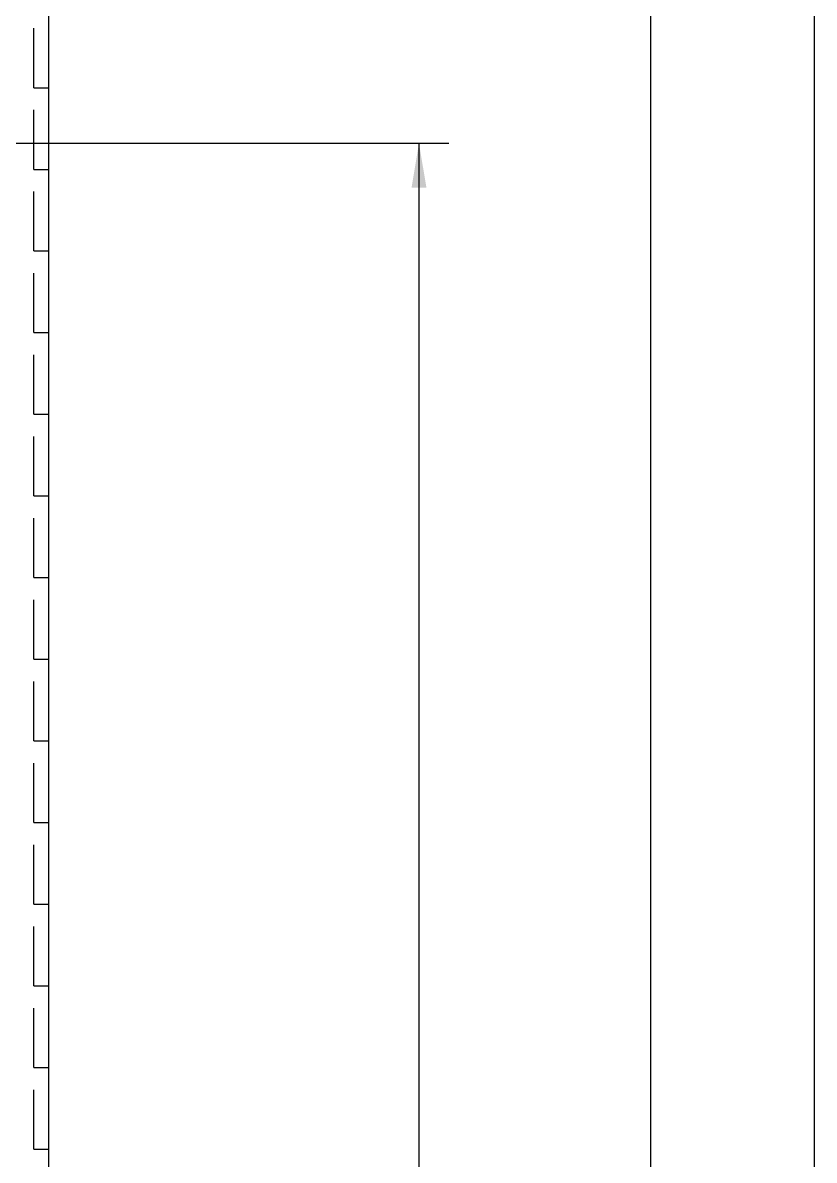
# Model space of a CAD drawing. Header units: millimetres. Extents: x 5066 to 5486, y -1867 to -1273.
# Drawn here: x 5433.1 to 5486.4, y -1625.2 to -1548.5 of the extents above; entities that cross this region are included whole.
import ezdxf

# ---------------------------------------------------------------- set-up
doc = ezdxf.new("R2010")
doc.units = ezdxf.units.MM
doc.header["$LTSCALE"] = 7
doc.header["$MEASUREMENT"] = 0
doc.layers.get('0').update_dxf_attribs({"color": 2, "linetype": 'CONTINUOUS'})
doc.layers.add('D', color=2, linetype='CONTINUOUS')
doc.layers.add('HT', color=3, linetype='CONTINUOUS')

msp = doc.modelspace()

# ---------------------------------------------------------------- linework, layer by layer
at = {"color": 4}
msp.add_line((5475.445, -1853.013), (5475.445, -1304.013), dxfattribs=at)
at = {"layer": 'D'}
for p, q in [((5429.776, -1556.642), (5461.83, -1556.642)), ((5459.83, -1556.642), (5459.83, -1728.184))]:
    msp.add_line(p, q, dxfattribs=at)
msp.add_lwpolyline([(5066.445, -1273.013), (5486.445, -1273.013), (5486.445, -1867.013), (5066.445, -1867.013)], close=True, dxfattribs=at)
msp.add_solid([(5459.33, -1559.642), (5460.33, -1559.642), (5459.83, -1556.642)], dxfattribs=at)
at = {"layer": 'HT', "ltscale": 0.5}
for p, q in [((5434.912, -1836.777), (5434.912, -1480.377)), ((5433.9, -1552.91), (5433.9, -1548.91)), ((5433.9, -1552.91), (5434.912, -1552.91)), ((5433.9, -1558.41), (5433.9, -1554.41)), ((5433.9, -1558.41), (5434.912, -1558.41)), ((5433.9, -1563.91), (5433.9, -1559.91)), ((5433.9, -1563.91), (5434.912, -1563.91)), ((5433.9, -1569.41), (5433.9, -1565.41)), ((5433.9, -1569.41), (5434.912, -1569.41)), ((5433.9, -1574.91), (5433.9, -1570.91)), ((5433.9, -1574.91), (5434.912, -1574.91)), ((5433.9, -1580.41), (5433.9, -1576.41)), ((5433.9, -1580.41), (5434.912, -1580.41)), ((5433.9, -1585.91), (5433.9, -1581.91)), ((5433.9, -1585.91), (5434.912, -1585.91)), ((5433.9, -1591.41), (5433.9, -1587.41)), ((5433.9, -1591.41), (5434.912, -1591.41)), ((5433.9, -1596.91), (5433.9, -1592.91)), ((5433.9, -1596.91), (5434.912, -1596.91)), ((5433.9, -1602.41), (5433.9, -1598.41)), ((5433.9, -1602.41), (5434.912, -1602.41)), ((5433.9, -1607.91), (5433.9, -1603.91)), ((5433.9, -1607.91), (5434.912, -1607.91)), ((5433.9, -1613.41), (5433.9, -1609.41)), ((5433.9, -1613.41), (5434.912, -1613.41)), ((5433.9, -1618.91), (5433.9, -1614.91)), ((5433.9, -1618.91), (5434.912, -1618.91)), ((5433.9, -1624.41), (5433.9, -1620.41)), ((5433.9, -1624.41), (5434.912, -1624.41))]:
    msp.add_line(p, q, dxfattribs=at)

doc.saveas('drawing.dxf')
